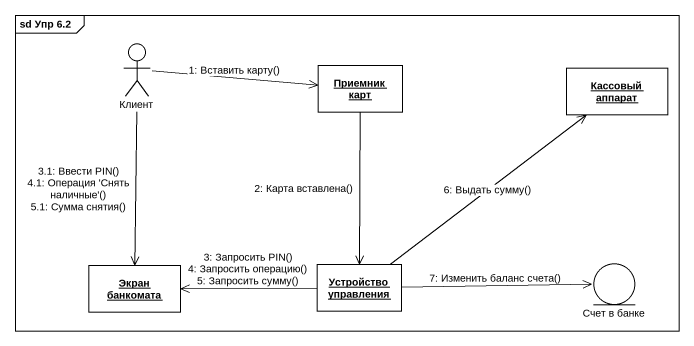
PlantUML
@startuml
mainframe sd Упр 6.2
allowmixing
hide circle
hide empty members
actor Клиент
object "Приемник карт" as Приемник_карт
object "Кассовый аппарат" as Кассовый_аппарат
object "Экран банкомата" as Экран_банкомата
object "Устройство управления" as Устройство_управления
entity "Счет в банке" as Счет_в_банке
Клиент -right-> Приемник_карт : 1: Вставить карту()
Приемник_карт --> Устройство_управления : 2: Карта вставлена()
Устройство_управления -left-> Экран_банкомата : 3: Запросить PIN()\n4: Запросить операцию()\n5: Запросить сумму()
Клиент --> Экран_банкомата : 3.1: Ввести PIN()\n4.1: Операция 'Снять наличные'()\n5.1: Сумма снятия()
Устройство_управления -up-> Кассовый_аппарат : 6: Выдать сумму()
Устройство_управления -right-> Счет_в_банке : 7: Изменить баланс счета()
@enduml
